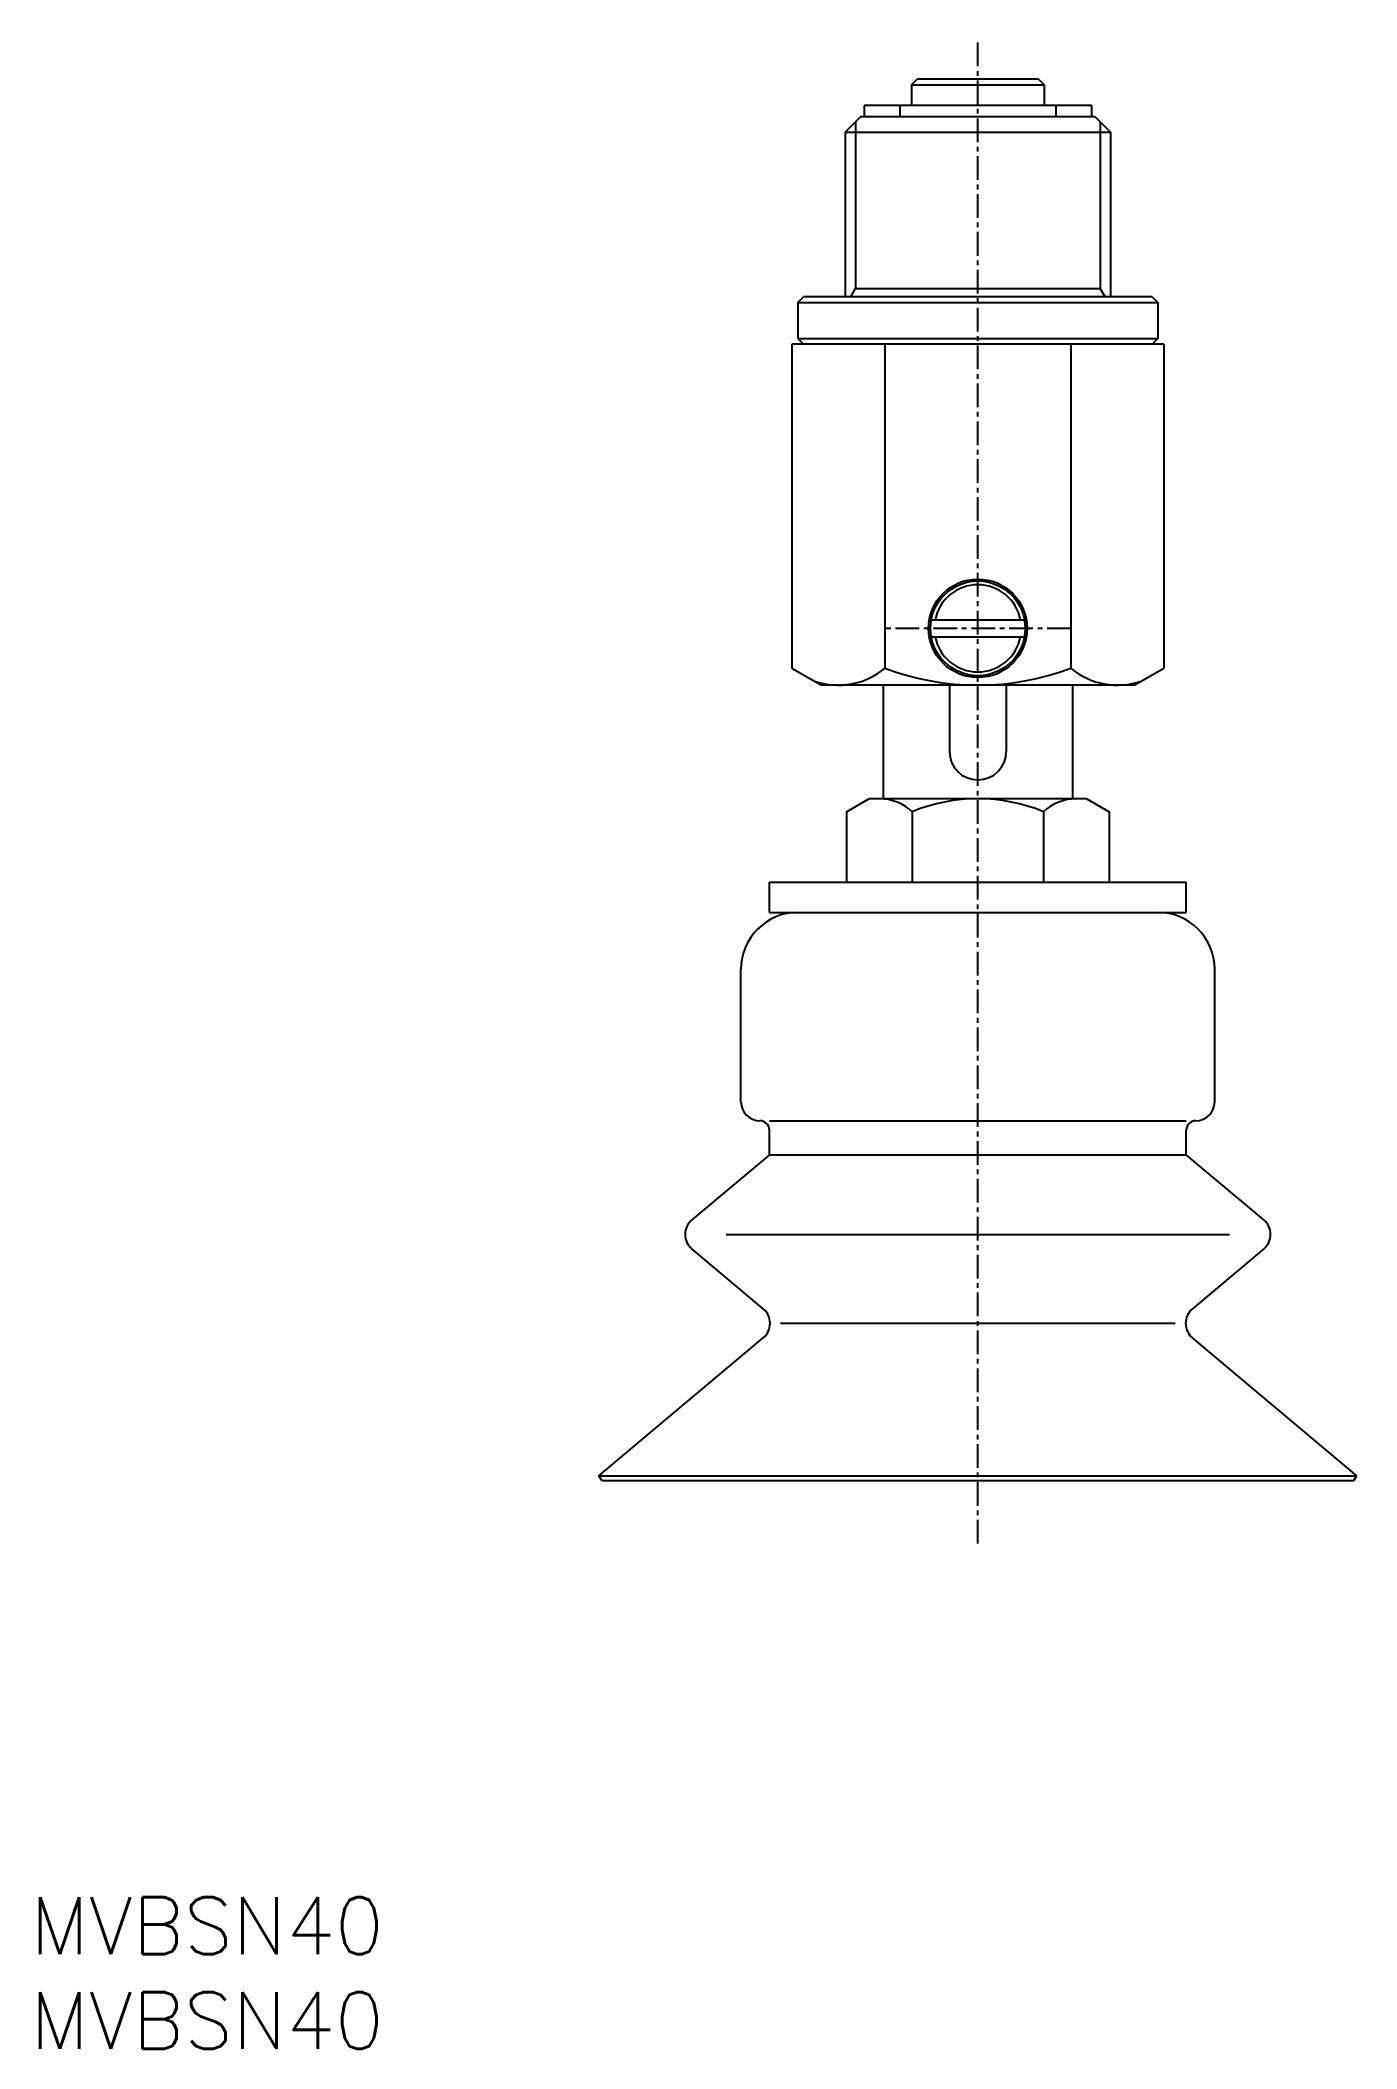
# Model space of a CAD drawing. Extents: x 1 to 70, y 0 to 106.
import ezdxf

# ---------------------------------------------------------------- set-up
doc = ezdxf.new("R2010")
doc.units = 0
doc.linetypes.add('CENTER', pattern=[2, 1.25, -0.25, 0.25, -0.25])
doc.layers.get('0').update_dxf_attribs({"linetype": 'CONTINUOUS'})
doc.layers.add('CENTER', color=1, linetype='CENTER')
doc.styles.get("Standard").update_dxf_attribs({"font": 'txt.shx'})

# ---------------------------------------------------------------- blocks, each defined once
blk = doc.blocks.new('*U6')
at = {"color": 7, "linetype": 'CONTINUOUS'}
blk.add_text('MVBSN40', height=3, dxfattribs=at).set_placement((0, 0))
blk = doc.blocks.new('*U7')
at = {"color": 7, "linetype": 'CONTINUOUS'}
blk.add_text('MVBSN40', height=3, dxfattribs=at).set_placement((0, 5))

msp = doc.modelspace()

# ---------------------------------------------------------------- linework, layer by layer
at = {"color": 7, "linetype": 'CONTINUOUS'}
for p, q in [((46.50001, 103.699997), (46.800018, 104.000008)), ((53.200007, 104.000008), (46.800018, 104.000008)), ((53.200007, 104.000008), (53.5, 103.700005)), ((46.5, 103.700005), (46.5, 102.599998)), ((46.5, 103.700005), (53.5, 103.700005)), ((53.5, 103.700005), (53.5, 102.599998)), ((43.80001, 102.000008), (43, 101.200005)), ((56.2, 102.000008), (43.8, 102.000008)), ((56, 102.599998), (43.99998, 102.599998)), ((43.99998, 102.599998), (43.99998, 102.000008)), ((45.89125, 102.599998), (45.89125, 102.000008)), ((54.10875, 102.599998), (54.10875, 102.000008)), ((56, 102.599998), (56, 102.000008)), ((56.2, 102.000008), (57.00001, 101.200005)), ((42.99998, 101.200005), (42.99998, 92.5)), ((43.00002, 101.200005), (57, 101.200005)), ((43.54149, 101.741508), (43.54149, 92.937904)), ((56.45851, 101.741508), (56.45851, 92.937904)), ((57, 101.200005), (57, 92.5)), ((40.49999, 92.200008), (40.799979, 92.5)), ((59.200021, 92.5), (40.799979, 92.5)), ((43.28868, 92.499992), (43.54151, 92.937908)), ((43.54149, 92.937912), (56.4585, 92.937912)), ((56.71132, 92.499996), (56.4585, 92.937897)), ((59.200021, 92.5), (59.50001, 92.200005)), ((40.49998, 92.200005), (40.49998, 90.300003)), ((40.49998, 92.200005), (59.5, 92.200005)), ((59.5, 92.200005), (59.5, 90.300003)), ((40.49998, 90.300003), (59.5, 90.300003)), ((40.5, 90.299999), (40.79999, 90.000004)), ((59.5, 90.300011), (59.2, 90.000008)), ((59.81496, 90), (40.18504, 90)), ((40.18504, 90), (40.18504, 72.903526)), ((45.09251, 90), (45.09251, 72.903526)), ((54.90749, 90), (54.90749, 72.903526)), ((59.81496, 90), (59.81496, 72.903526)), ((47.54083, 75.450012), (52.45917, 75.450012)), ((47.54083, 74.550003), (52.45917, 74.550003)), ((40.18503, 72.90353), (41.75, 71.999996)), ((58.24998, 71.999989), (59.81494, 72.903515)), ((58.25, 72), (41.74998, 72)), ((44.99998, 72), (44.99998, 66)), ((48.5, 72), (48.5, 68.5)), ((51.5, 72), (51.5, 68.5)), ((55, 72), (55, 66)), ((43.07179, 65.319759), (44.25, 65.999996)), ((55.75, 66), (44.24998, 66)), ((55.74999, 66), (56.92819, 65.319763)), ((43.07179, 65.319763), (43.07179, 61.599998)), ((46.5359, 65.319763), (46.5359, 61.599998)), ((53.4641, 65.319763), (53.4641, 61.599998)), ((56.92821, 65.319763), (56.92821, 61.599998)), ((39, 60), (39, 61.599998)), ((39, 61.599998), (61, 61.599998)), ((61, 60), (61, 61.599998)), ((39, 60), (61, 60)), ((37.5, 50), (37.5, 57)), ((62.5, 50), (62.5, 57)), ((38.5, 49), (38.5, 49)), ((39, 49), (61, 49)), ((39, 47.1955), (39, 48.5)), ((61, 47.1955), (61, 48.5)), ((38.99999, 47.19549), (34.91294, 43.76604)), ((39, 47.1955), (61, 47.1955)), ((65.08706, 43.76605), (60.99999, 47.19551)), ((36.7225, 43), (63.27748, 43)), ((38.67852, 39.07424), (34.91292, 42.23396)), ((65.08705, 42.23394), (61.32146, 39.07423)), ((39.59146, 38.3082), (60.40852, 38.3082)), ((30, 30.25999), (38.67853, 37.54215)), ((70, 30.25999), (61.32146, 37.54215)), ((30, 30.25999), (70, 30.25999)), ((30.15009, 29.99999), (30, 30.25999)), ((30.1501, 30), (69.84988, 30)), ((69.84988, 30), (70, 30.25999))]:
    msp.add_line(p, q, dxfattribs=at)
for radius in [2.6, 2.5]:
    msp.add_circle((50, 75), radius, dxfattribs=at)
for centre, radius, start, end in [((50, 75), 2.3, 11.282843, 168.71716), ((50, 75), 2.3, 191.28284, 348.71716), ((42.63878, 75.783615), 3.783614, 250.42989, 310.42988), ((50, 85.779167), 13.779165, 249.13593, 290.86407), ((57.36122, 75.783615), 3.783614, 229.57012, 289.57009), ((50, 68.5), 1.5, 180, 0), ((44.80385, 63.454765), 2.545235, 47.116689, 90), ((50, 56.83942), 9.160586, 67.780688, 112.21931), ((55.19615, 63.454765), 2.545235, 90, 132.88331), ((40.5, 57), 3, 90, 180), ((59.5, 57), 3, 0, 90), ((38.5, 50), 1, 180, 270), ((61.5, 50), 1, 270, 0), ((38.5, 48.5), 0.5, 0, 90), ((61.5, 48.5), 0.5, 90, 180), ((35.55573, 43), 1, 130.00001, 229.99999), ((64.44427, 43), 1, 310.00001, 49.999992), ((38.03574, 38.3082), 1, 310.00001, 49.999992), ((61.96425, 38.3082), 1, 130.00001, 229.99999)]:
    msp.add_arc(centre, radius, start, end, dxfattribs=at)
at = {"layer": 'CENTER', "color": 1, "linetype": 'CENTER'}
for p, q in [((50, 26.67639), (50, 106.05426)), ((54.90749, 75), (45.09251, 75))]:
    msp.add_line(p, q, dxfattribs=at)

# ---------------------------------------------------------------- block references
at = {"color": 7, "linetype": 'CONTINUOUS'}
for name in ['*U7', '*U6']:
    msp.add_blockref(name, (0, 0), dxfattribs=at)

doc.saveas('drawing.dxf')
